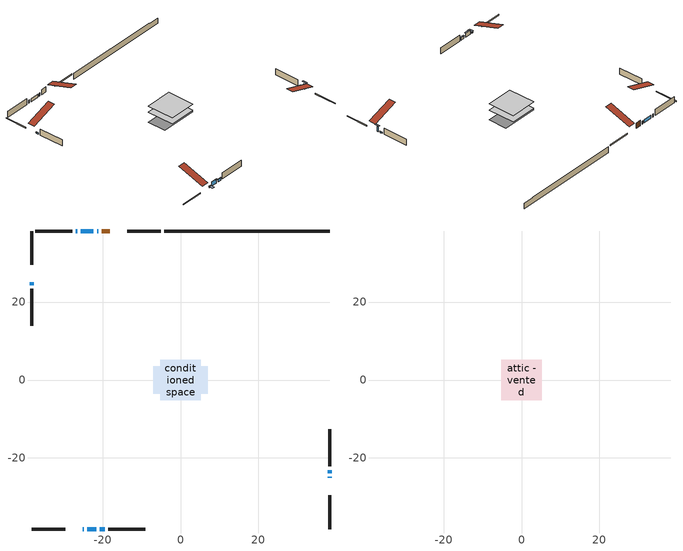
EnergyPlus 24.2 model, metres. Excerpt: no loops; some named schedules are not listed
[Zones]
conditioned space
 floor adiabatic (AdiabaticFloorConstruction): -5.17,-5.17 -5.17,5.17 5.17,5.17 5.17,-5.17 z0.92
 floor foundation (Slab1 construction): -7.01,-3.58 -7.01,3.58 7.01,3.58 7.01,-3.58 z-1.37
 wall outside (RimJoist1 construction): -5.07,38.23 -13.68,38.23 / -38.23,-38.23 -29.62,-38.23 / -38.23,38.23 -38.23,29.62 / 38.23,-38.23 38.23,-29.62 z0.92:1.22
 wall outside (AdiabaticWallConstruction 1): -18.19,38.23 -20.17,38.23 z0.92:2.95
 wall outside (AdiabaticWallConstruction): -25.11,-38.23 -24.79,-38.23 z0.92:1.24; -38.23,25.11 -38.23,24.34 / 38.23,-23.88 38.23,-23.11 z0.92:1.43; -21.1,38.23 -21.42,38.23 / -22.34,38.23 -25.58,38.23 / -26.51,38.23 -26.87,38.23 z0.92:2.14; 38.23,-25.11 38.23,-24.8 z0.92:2.8; -23.86,-38.23 -21.68,-38.23 z0.92:2.5; -20.75,-38.23 -19.43,-38.23 z0.92:1.84
 wall outside (Wall1 construction): -27.8,38.23 -37.3,38.23 / -18.5,-38.23 -9,-38.23 / -38.23,23.42 -38.23,13.91 / 38.23,-22.18 38.23,-12.68 z0.92:3.36
 wall foundation (FoundationWall1 construction): -4.14,38.23,-1.37 -4.14,38.23,0.92 33.99,38.23,0.92 33.99,38.23,0.65 38.23,38.23,0.65 38.23,38.23,-1.37
 window (WindowConstruction 4): -25.11,-38.23 -24.79,-38.23 z0.92:1.24
 window (WindowConstruction 7): -38.23,25.11 -38.23,24.35 z0.92:1.43
 window (WindowConstruction 8): -21.1,38.23 -21.42,38.23 z0.92:2.14
 window (WindowConstruction 5): 38.23,-25.11 38.23,-24.8 z0.92:2.8
 window (WindowConstruction): -23.86,-38.23 -21.68,-38.23 z0.92:2.5
 window (WindowConstruction 1): -20.75,-38.23 -19.43,-38.23 z0.92:1.83
 window (WindowConstruction 2): -22.34,38.23 -25.58,38.23 z0.92:2.14
 window (WindowConstruction 3): -26.51,38.23 -26.87,38.23 z0.92:2.14
 window (WindowConstruction 6): 38.23,-23.87 38.23,-23.11 z0.92:1.43
 door (Door): -18.19,38.23 -20.17,38.23 z0.92:2.95
 ceiling adiabatic (AdiabaticFloorConstruction): 5.17,-5.17 5.17,5.17 -5.17,5.17 -5.17,-5.17 z0.92
attic - vented
 floor to conditioned space (Floor1 construction Reversed): -5.17,-5.17 -5.17,5.17 5.17,5.17 5.17,-5.17 z3.36
 roof outside (Roof1 construction): -17.26,38.23,3.36 -17.26,28.15,6.72 -14.6,28.15,6.72 -14.6,38.23,3.36; -26.04,-38.23,3.36 -26.04,-28.15,6.72 -28.69,-28.15,6.72 -28.69,-38.23,3.36; -38.23,26.04,3.36 -28.15,26.04,6.72 -28.15,28.69,6.72 -38.23,28.69,3.36; 38.23,-26.04,3.36 28.15,-26.04,6.72 28.15,-28.69,6.72 38.23,-28.69,3.36
shading: -24.55,-38.23 -25.35,-38.23 -25.35,-39.75 -24.55,-39.75 z1.48; -38.23,24.29 -38.23,25.17 -38.38,25.17 -38.38,24.29 z1.49; 38.23,-24.04 38.23,-25.87 38.69,-25.87 38.69,-24.04 z3.56; -21.56,-38.23 -23.98,-38.23 -23.98,-38.61 -21.56,-38.61 z2.61; -19.31,-38.23 -20.87,-38.23 -20.87,-38.61 -19.31,-38.61 z1.95; 38.23,-23.05 38.23,-23.93 38.38,-23.93 38.38,-23.05 z1.49
[Building]
Building 1: Terrain=Suburbs
[Site:Location]
Sault Ste Marie AP_ON: Latitude {deg}=46.49; Longitude {deg}=-84.51; Time Zone {hr}=-5; Elevation {m}=192; Keep Site Location Information=Yes
[Site:GroundTemperature:Shallow]
0.840846, -1.16074, -1.32103, -0.371179, 3.44196, 7.23733, 10.5277, 12.6121, 12.7892, 11.0939, 7.8874, 4.20846
[Site:WaterMainsTemperature]
Calculation Method=Schedule; Temperature Schedule=mains temperature schedule
[Material] Roughness=Rough; Thermal Absorptance=0.9
Name | Thickness {m} | Conductivity {W/m-K} | Density {kg/m3} | Specific Heat {J/kg-K} | Solar Absorptance | Visible Absorptance
asphalt or fiberglass shingles | 0.00635 | 0.162714 | 1121.4 | 1465.45 | 0.91 | 0.91
ceiling loosefill ins | 0.0846667 | 0.0480833 | 16.02 | 1046.75 | 0.7 | 0.7
ceiling stud and cavity | 0.1397 | 0.1119 | 65.682 | 1177.47 | 0.7 | 0.7
concrete 4.0 in. | 0.1016 | 1.803125 | 2242.8 | 837.4 | 0.7 | 0.7
concrete 8.0 in. | 0.2032 | 1.803125 | 2242.8 | 837.4 | 0.7 | 0.7
door material | 0.04445 | 0.0451087 | 512.64 | 1214.23 | 0.7 | 0.7
exterior vertical ins | 0.0457286 | 0.029427 | 32.04 | 1214.23 | 0.7 | 0.7
floor covering | 0.0127 | 0.0433444 | 54.468 | 1339.84 | 0.6 | 0.6
floor rigid ins; wall rigid ins | 0.512978 | 0.029427 | 32.04 | 1214.23 | 0.7 | 0.7
floor stud and cavity | 0.1397 | 1.75129 | 37.0049 | 1207.88 | 0.7 | 0.7
furniture material conditioned space 1 | 0.1524 | 0.115458 | 640.8 | 1214.23 | 0.6 | 0.6
gypsum board | 0.0127 | 0.160291 | 801 | 837.4 | 0.6 | 0.6
gypsum board 1 | 0.0127 | 0.160291 | 801 | 837.4 | 0.7 | 0.7
osb sheathing 0.5 in. | 0.0127 | 0.115458 | 512.64 | 1214.23 | 0.7 | 0.7
osb sheathing 0.75 in. | 0.01905 | 0.115458 | 512.64 | 1214.23 | 0.7 | 0.7
osb sheathing 2.0 in. | 0.0508 | 0.115458 | 512.64 | 1214.23 | 0.7 | 0.7
rim joist rigid ins | 0.051816 | 0.029427 | 32.04 | 1214.23 | 0.7 | 0.7
rim joist stud and cavity | 0.0508 | 0.275866 | 125.044 | 1163.47 | 0.6 | 0.6
wall stud and cavity | 0.1397 | 0.0810402 | 139.0536 | 1170.24 | 0.7 | 0.7
wall stud and cavity 1 | 0.0889 | 0.380278 | 52.3479 | 1209.89 | 0.7 | 0.7
wall stud and cavity 2 | 0.0889 | 0.391764 | 83.0341 | 1211.67 | 0.7 | 0.7
wood siding | 0.0254 | 0.102417 | 544.68 | 1172.36 | 0.84 | 0.84
wood siding 1; wood siding 2; wood siding 3 | 0.0254 | 0.102417 | 544.68 | 1172.36 | 0.7 | 0.7
[WindowMaterial:SimpleGlazingSystem]
Name | U-Factor {W/m2-K} | Solar Heat Gain Coefficient
WindowMaterial | 2.370565 | 0.65
WindowMaterial 1 | 2.61585 | 0.51
WindowMaterial 2 | 2.59996 | 0.52
WindowMaterial 3 | 2.78619 | 0.4
WindowMaterial 4 | 3.15924 | 0.44
WindowMaterial 5 | 2.78279 | 0.51
WindowMaterial 6 | 2.81061 | 0.39
[Construction]
AdiabaticFloorConstruction: floor stud and cavity, floor rigid ins, osb sheathing 0.75 in., floor covering
AdiabaticWallConstruction: wood siding 2, wall rigid ins, wall stud and cavity 1, gypsum board
AdiabaticWallConstruction 1: wood siding 3, wall rigid ins, wall stud and cavity 1, gypsum board
Door: door material
Floor1 construction Reversed: gypsum board, ceiling stud and cavity, ceiling loosefill ins
FoundationWall1 construction: concrete 8.0 in., gypsum board 1
furniture construction conditioned space 1: furniture material conditioned space 1
PartitionWallConstruction: gypsum board, wall stud and cavity 2, gypsum board
RimJoist1 construction: wood siding 1, rim joist rigid ins, osb sheathing 2.0 in., rim joist stud and cavity
Roof1 construction: asphalt or fiberglass shingles
Slab1 construction: concrete 4.0 in.
Wall1 construction: wood siding, osb sheathing 0.5 in., wall stud and cavity, gypsum board
WindowConstruction: WindowMaterial
WindowConstruction 1: WindowMaterial 1
WindowConstruction 2: WindowMaterial 2
WindowConstruction 3: WindowMaterial 3
WindowConstruction 4: WindowMaterial 4
WindowConstruction 5: WindowMaterial 5
WindowConstruction 6; WindowConstruction 7; WindowConstruction 8: WindowMaterial 6
[Zone] Multiplier=1; Part of Total Floor Area=Yes
Name | Volume {m3}
attic - vented | 58.3507
conditioned space | 516.8
[Space]
Name | Zone | Volume {m3}
attic - vented 1 | attic - vented | 58.3507
conditioned space 1 | conditioned space | 516.8
[ZoneInfiltration:EffectiveLeakageArea]
infil attic - vented 1: Zone or Space=attic - vented 1; Schedule=Always On Discrete; Effective Air Leakage Area {cm2}=4210.62; Stack Coefficient=0.000233558; Wind Coefficient=1.03257e-05
[ZoneMixing]
whole house fan mix: Zone or Space=attic - vented; Schedule=Always On Continuous; Design Flow Rate Calculation Method=Flow/Zone; Design Flow Rate {m3/s}=0; Source Zone or Space=conditioned space
[SurfaceProperty:ExposedFoundationPerimeter]
Slab1: Exposed Perimeter Calculation Method=TotalExposedPerimeter; Total Exposed Perimeter {m}=42.367
[InternalMass] Zone or ZoneList=conditioned space; Space or SpaceList=conditioned space 1
Name | Construction | Surface Area {m2}
furniture mass conditioned space 1 | furniture construction conditioned space 1 | 82.9999
partition wall mass | PartitionWallConstruction | 207.5
[Lights]
interior lighting: Zone or ZoneList or Space or SpaceList=conditioned space 1; Schedule=interior lighting schedule; Design Level Calculation Method=LightingLevel; Lighting Level {W}=343.2; Return Air Fraction=0; Fraction Radiant=0.6; Fraction Visible=0.2; Fraction Replaceable=1
[People]
occupants: Zone or ZoneList or Space or SpaceList=conditioned space 1; Number of People Schedule=occupants schedule; Number of People Calculation Method=People; Number of People=3; Fraction Radiant=0.314171; Sensible Heat Fraction=0.56303; Activity Level Schedule=occupants activity schedule; Carbon Dioxide Generation Rate {m3/s-W}=0; Enable ASHRAE 55 Comfort Warnings=No; Mean Radiant Temperature Calculation Type=EnclosureAveraged
[ElectricEquipment] Zone or ZoneList or Space or SpaceList=conditioned space 1; Design Level Calculation Method=EquipmentLevel
Name | Schedule | Design Level {W} | Fraction Latent | Fraction Radiant | Fraction Lost
clothes dryer | clothes dryer schedule | 140.772 | 0.015 | 0.081 | 0.85
clothes washer | clothes washer schedule | 32.1985 | 0.03 | 0.162 | 0.7
cooking range | cooking range schedule | 215.147 | 0.08 | 0.432 | 0.2
dishwasher | dishwasher schedule | 66.8632 | 0.3 | 0.18 | 0.4
fridge | fridge schedule | 72.9452 | 0 | 0.6 | 0
mech vent bath fan 0 | mech vent bath fan 0 schedule | 50.2 | 0 | 0 | 1
mech vent bath fan 1 | mech vent bath fan 1 schedule | 50.2 | 0 | 0 | 1
mech vent house fan | mech vent house fan schedule | 0 | 0 | 0 | 1
mech vent house fan cfis | mech vent house fan cfis schedule | 0 | 0 | 0 | 0
misc plug loads | misc plug loads schedule | 494.7 | 0.045 | 0.513 | 0.1
whole house fan | Always On Discrete | 0 | 0 | 0 | 1
[OtherEquipment] Zone or ZoneList or Space or SpaceList=conditioned space 1; Design Level Calculation Method=EquipmentLevel
Name | Fuel Type | Schedule | Design Level {W} | Fraction Latent | Fraction Radiant | Fraction Lost
clothes dryer 1 | Electricity | clothes dryer schedule | 0 | 0.015 | 0.081 | 0.85
cooking range 1 | Electricity | cooking range schedule | 0 | 0.08 | 0.432 | 0.2
general water use latent | None | general water use schedule | 62.594 | 1 | 0 | 0
general water use sensible | None | general water use schedule | -61.6891 | 0 | 0.6 | 0
mech vent house fan latent load | None | Always On Discrete | 0 | 1 | 0 | 0
mech vent house fan sensible load | None | Always On Discrete | 0 | 0 | 0 | 0
water heater energy adjustment1 | NaturalGas | Always On Discrete | 0.01 | 0 | 0 | 1
[ZoneInfiltration:DesignFlowRate] Zone or ZoneList or Space or SpaceList=conditioned space 1; Schedule=Always On Discrete; Design Flow Rate Calculation Method=Flow/Zone; Design Flow Rate {m3/s}=0
infil flow; natural vent flow; whole house fan flow
[ZoneControl:Thermostat]
conditioned space Thermostat: Zone or ZoneList=conditioned space; Control Type Schedule=conditioned space Thermostat Schedule; Control 1=conditioned space temperature setpoint; Temperature Difference Between Cutout And Setpoint {deltaC}=0
[ZoneHVAC:Baseboard:Convective:Electric]
electric baseboard: Availability Schedule=Always On Discrete; Heating Design Capacity {W}=9785.06; Efficiency=1
[AirLoopHVAC:UnitarySystem]
unit heater unitary system: Control Type=Load; Controlling Zone or Thermostat Location=conditioned space; Dehumidification Control Type=None; Availability Schedule=Always On Discrete; Supply Fan=unit heater supply fan; Fan Placement=BlowThrough; Supply Air Fan Operating Mode Schedule=unit heater auto fan schedule; Heating Coil=unit heater htg coil; DX Heating Coil Sizing Ratio=1; Use DOAS DX Cooling Coil=No; Minimum Supply Air Temperature {C}=2; Latent Load Control=SensibleOnlyLoadControl; Cooling Supply Air Flow Rate Method=None; Heating Supply Air Flow Rate Method=SupplyAirFlowRate; Heating Supply Air Flow Rate {m3/s}=0.00141584; No Load Supply Air Flow Rate Method=SupplyAirFlowRate; No Load Supply Air Flow Rate {m3/s}=0; No Load Supply Air Flow Rate Control Set To Low Speed=Yes; Maximum Supply Air Temperature {C}=48.8889; Maximum Outdoor Dry-Bulb Temperature for Supplemental Heater Operation {C}=21; Ancillary On-Cycle Electric Power {W}=0; Ancillary Off-Cycle Electric Power {W}=0
[Fan:SystemModel]
unit heater supply fan: Availability Schedule=Always On Discrete; Design Maximum Air Flow Rate {m3/s}=0.00141584; Speed Control Method=Discrete; Electric Power Minimum Flow Rate Fraction=0.2; Design Pressure Rise {Pa}=500; Motor Efficiency=1; Motor In Air Stream Fraction=1; Design Electric Power Consumption {W}=Autosize; Design Power Sizing Method=PowerPerFlow; Electric Power Per Unit Flow Rate {W/(m3/s)}=1e-06; Electric Power Per Unit Flow Rate Per Unit Pressure {W/((m3/s)-Pa)}=1.66667; Fan Total Efficiency=0.7; Motor Loss Radiative Fraction=0; Number of Speeds=1; Speed Flow Fraction 1=1; Speed Electric Power Fraction 1=1
[Coil:Heating:Fuel]
unit heater htg coil: Availability Schedule=Always On Discrete; Fuel Type=NaturalGas; Burner Efficiency=0.3; Nominal Capacity {W}=0.293071; On Cycle Parasitic Electric Load {W}=0; Off Cycle Parasitic Fuel Load {W}=0
[Zone equipment]
conditioned space: electric baseboard, unit heater unitary system
[Foundation:Kiva]
Foundation Kiva 1: Initial Indoor Air Temperature {C}=21.1111; Wall Height Above Grade {m}=0.919978; Wall Depth Below Slab {m}=0.2032; Custom Block Material Name 1=exterior vertical ins; Custom Block Depth 1 {m}=2.28999; Custom Block X Position 1 {m}=0.2159; Custom Block Z Position 1 {m}=0
[Foundation:Kiva:Settings]
Soil Conductivity {W/m-K}=0.849921; Soil Density {kg/m3}=1842.3; Soil Specific Heat {J/kg-K}=418.7; Ground Solar Absorptivity=0.9; Ground Thermal Absorptivity=0.9; Ground Surface Roughness {m}=0.03; Far-Field Width {m}=40; Deep-Ground Boundary Condition=ZeroFlux; Deep-Ground Depth {m}=40; Minimum Cell Dimension {m}=0.2; Maximum Cell Growth Coefficient=3; Simulation Timestep=Timestep
[Exterior:Lights]
exterior lighting: Schedule=exterior lighting schedule; Design Level {W}=75.6
[EnergyManagementSystem:GlobalVariable]
infil_program_Qfan
infil_program_Qinf
natural_vent_program_Qnv
natural_vent_program_Qwhf
[EnergyManagementSystem:Sensor]
Name | Output:Variable or Output:Meter Index Key | Output:Variable or Output:Meter
airflow_gain | infil flow | Infiltration Sensible Heat Gain Energy
airflow_gain_1 | natural vent flow | Infiltration Sensible Heat Gain Energy
airflow_gain_2 | whole house fan flow | Infiltration Sensible Heat Gain Energy
airflow_loss | infil flow | Infiltration Sensible Heat Loss Energy
airflow_loss_1 | natural vent flow | Infiltration Sensible Heat Loss Energy
airflow_loss_2 | whole house fan flow | Infiltration Sensible Heat Loss Energy
clg_load_cond |  | Cooling:EnergyTransfer:Zone:CONDITIONED SPACE
clg_sp_s; clg_sp_s_1 | cooling setpoint | Schedule Value
clothes_dryer_exhaust_0_sch_s | clothes dryer exhaust 0 schedule | Schedule Value
conditioned_space_clg_unmet_s | conditioned space | Zone Cooling Setpoint Not Met Time
conditioned_space_htg_unmet_s | conditioned space | Zone Heating Setpoint Not Met Time
cool_season | cooling season schedule | Schedule Value
fridge_tin_s | conditioned space | Zone Mean Air Temperature
htg_load_cond |  | Heating:EnergyTransfer:Zone:CONDITIONED SPACE
htg_sp_s; htg_sp_s_1 | heating setpoint | Schedule Value
ig_ee_conv | clothes dryer | Electric Equipment Convective Heating Energy
ig_ee_conv_2 | cooking range | Electric Equipment Convective Heating Energy
ig_ee_conv_4 | fridge | Electric Equipment Convective Heating Energy
ig_ee_conv_5 | misc plug loads | Electric Equipment Convective Heating Energy
ig_ee_conv_6 | whole house fan | Electric Equipment Convective Heating Energy
ig_ee_rad | clothes dryer | Electric Equipment Radiant Heating Energy
ig_ee_rad_2 | cooking range | Electric Equipment Radiant Heating Energy
ig_ee_rad_4 | fridge | Electric Equipment Radiant Heating Energy
ig_ee_rad_5 | misc plug loads | Electric Equipment Radiant Heating Energy
ig_ee_rad_6 | whole house fan | Electric Equipment Radiant Heating Energy
ig_lgt_conv | interior lighting | Lights Convective Heating Energy
ig_lgt_rad | interior lighting | Lights Radiant Heating Energy
ig_lgt_vis | interior lighting | Lights Visible Radiation Heating Energy
ig_oe_conv | clothes dryer 1 | Other Equipment Convective Heating Energy
ig_oe_conv_1 | cooking range 1 | Other Equipment Convective Heating Energy
ig_oe_conv_2 | general water use latent | Other Equipment Convective Heating Energy
ig_oe_conv_3 | general water use sensible | Other Equipment Convective Heating Energy
ig_oe_conv_4 | water heater energy adjustment1 | Other Equipment Convective Heating Energy
ig_oe_rad | clothes dryer 1 | Other Equipment Radiant Heating Energy
ig_oe_rad_1 | cooking range 1 | Other Equipment Radiant Heating Energy
ig_oe_rad_2 | general water use latent | Other Equipment Radiant Heating Energy
ig_oe_rad_3 | general water use sensible | Other Equipment Radiant Heating Energy
ig_oe_rad_4 | water heater energy adjustment1 | Other Equipment Radiant Heating Energy
ig_ppl_conv | occupants | People Convective Heating Energy
ig_ppl_rad | occupants | People Radiant Heating Energy
im_conv | furniture mass conditioned space 1 | Surface Inside Face Convection Heat Gain Energy
im_conv_1 | partition wall mass | Surface Inside Face Convection Heat Gain Energy
im_ig | furniture mass conditioned space 1 | Surface Inside Face Internal Gains Radiation Heat Gain Energy
im_ig_1 | partition wall mass | Surface Inside Face Internal Gains Radiation Heat Gain Energy
im_lgt | furniture mass conditioned space 1 | Surface Inside Face Lights Radiation Heat Gain Energy
im_lgt_1 | partition wall mass | Surface Inside Face Lights Radiation Heat Gain Energy
im_sol | furniture mass conditioned space 1 | Surface Inside Face Solar Radiation Heat Gain Energy
im_sol_1 | partition wall mass | Surface Inside Face Solar Radiation Heat Gain Energy
im_surf | furniture mass conditioned space 1 | Surface Inside Face Net Surface Thermal Radiation Heat Gain Energy
im_surf_1 | partition wall mass | Surface Inside Face Net Surface Thermal Radiation Heat Gain Energy
mech_vent_bath_fan_0_sch_s | mech vent bath fan 0 schedule | Schedule Value
mech_vent_bath_fan_1_sch_s | mech vent bath fan 1 schedule | Schedule Value
mv_conv | mech vent bath fan 0 | Electric Equipment Convective Heating Energy
mv_conv_1 | mech vent bath fan 1 | Electric Equipment Convective Heating Energy
mv_conv_2 | mech vent house fan | Electric Equipment Convective Heating Energy
mv_conv_3 | mech vent house fan cfis | Electric Equipment Convective Heating Energy
mv_conv_4 | mech vent house fan latent load | Other Equipment Convective Heating Energy
mv_conv_5 | mech vent house fan sensible load | Other Equipment Convective Heating Energy
mv_rad | mech vent bath fan 0 | Electric Equipment Radiant Heating Energy
mv_rad_1 | mech vent bath fan 1 | Electric Equipment Radiant Heating Energy
mv_rad_2 | mech vent house fan | Electric Equipment Radiant Heating Energy
mv_rad_3 | mech vent house fan cfis | Electric Equipment Radiant Heating Energy
mv_rad_4 | mech vent house fan latent load | Other Equipment Radiant Heating Energy
mv_rad_5 | mech vent house fan sensible load | Other Equipment Radiant Heating Energy
natural_vent_s | natural vent schedule | Schedule Value
out_pb_s |  | Site Outdoor Air Barometric Pressure
out_wt_s |  | Site Outdoor Air Humidity Ratio
site_vw_s |  | Site Wind Speed
ss_back_out | Window1 | Surface Window Shortwave from Zone Back Out Window Heat Transfer Rate
ss_back_out_1 | Window10 | Surface Window Shortwave from Zone Back Out Window Heat Transfer Rate
ss_back_out_2 | Window11 | Surface Window Shortwave from Zone Back Out Window Heat Transfer Rate
ss_back_out_3 | Window2 | Surface Window Shortwave from Zone Back Out Window Heat Transfer Rate
ss_back_out_4 | Window3 | Surface Window Shortwave from Zone Back Out Window Heat Transfer Rate
ss_back_out_5 | Window4 | Surface Window Shortwave from Zone Back Out Window Heat Transfer Rate
ss_back_out_6 | Window5 | Surface Window Shortwave from Zone Back Out Window Heat Transfer Rate
ss_back_out_7 | Window8 | Surface Window Shortwave from Zone Back Out Window Heat Transfer Rate
ss_back_out_8 | Window9 | Surface Window Shortwave from Zone Back Out Window Heat Transfer Rate
ss_conv | Door1 | Surface Inside Face Convection Heat Gain Energy
ss_conv_1 | Window1 | Surface Inside Face Convection Heat Gain Energy
ss_conv_2 | Window10 | Surface Inside Face Convection Heat Gain Energy
ss_conv_3 | Window11 | Surface Inside Face Convection Heat Gain Energy
ss_conv_4 | Window2 | Surface Inside Face Convection Heat Gain Energy
ss_conv_5 | Window3 | Surface Inside Face Convection Heat Gain Energy
ss_conv_6 | Window4 | Surface Inside Face Convection Heat Gain Energy
ss_conv_7 | Window5 | Surface Inside Face Convection Heat Gain Energy
ss_conv_8 | Window8 | Surface Inside Face Convection Heat Gain Energy
ss_conv_9 | Window9 | Surface Inside Face Convection Heat Gain Energy
ss_ig | Door1 | Surface Inside Face Internal Gains Radiation Heat Gain Energy
ss_ig_1 | Window1 | Surface Inside Face Internal Gains Radiation Heat Gain Energy
ss_ig_2 | Window10 | Surface Inside Face Internal Gains Radiation Heat Gain Energy
ss_ig_3 | Window11 | Surface Inside Face Internal Gains Radiation Heat Gain Energy
ss_ig_4 | Window2 | Surface Inside Face Internal Gains Radiation Heat Gain Energy
ss_ig_5 | Window3 | Surface Inside Face Internal Gains Radiation Heat Gain Energy
ss_ig_6 | Window4 | Surface Inside Face Internal Gains Radiation Heat Gain Energy
ss_ig_7 | Window5 | Surface Inside Face Internal Gains Radiation Heat Gain Energy
ss_ig_8 | Window8 | Surface Inside Face Internal Gains Radiation Heat Gain Energy
ss_ig_9 | Window9 | Surface Inside Face Internal Gains Radiation Heat Gain Energy
ss_lgt | Door1 | Surface Inside Face Lights Radiation Heat Gain Energy
ss_sol | Door1 | Surface Inside Face Solar Radiation Heat Gain Energy
ss_surf | Door1 | Surface Inside Face Net Surface Thermal Radiation Heat Gain Energy
ss_surf_1 | Window1 | Surface Inside Face Net Surface Thermal Radiation Heat Gain Energy
ss_surf_2 | Window10 | Surface Inside Face Net Surface Thermal Radiation Heat Gain Energy
ss_surf_3 | Window11 | Surface Inside Face Net Surface Thermal Radiation Heat Gain Energy
ss_surf_4 | Window2 | Surface Inside Face Net Surface Thermal Radiation Heat Gain Energy
ss_surf_5 | Window3 | Surface Inside Face Net Surface Thermal Radiation Heat Gain Energy
ss_surf_6 | Window4 | Surface Inside Face Net Surface Thermal Radiation Heat Gain Energy
ss_surf_7 | Window5 | Surface Inside Face Net Surface Thermal Radiation Heat Gain Energy
ss_surf_8 | Window8 | Surface Inside Face Net Surface Thermal Radiation Heat Gain Energy
ss_surf_9 | Window9 | Surface Inside Face Net Surface Thermal Radiation Heat Gain Energy
ss_trans_in | Window1 | Surface Window Transmitted Solar Radiation Rate
ss_trans_in_1 | Window10 | Surface Window Transmitted Solar Radiation Rate
ss_trans_in_2 | Window11 | Surface Window Transmitted Solar Radiation Rate
ss_trans_in_3 | Window2 | Surface Window Transmitted Solar Radiation Rate
ss_trans_in_4 | Window3 | Surface Window Transmitted Solar Radiation Rate
ss_trans_in_5 | Window4 | Surface Window Transmitted Solar Radiation Rate
ss_trans_in_6 | Window5 | Surface Window Transmitted Solar Radiation Rate
ss_trans_in_7 | Window8 | Surface Window Transmitted Solar Radiation Rate
ss_trans_in_8 | Window9 | Surface Window Transmitted Solar Radiation Rate
ss_trans_out | Window1 | Surface Inside Face Initial Transmitted Diffuse Transmitted Out Window Solar Radiation Rate
ss_trans_out_1 | Window10 | Surface Inside Face Initial Transmitted Diffuse Transmitted Out Window Solar Radiation Rate
ss_trans_out_2 | Window11 | Surface Inside Face Initial Transmitted Diffuse Transmitted Out Window Solar Radiation Rate
ss_trans_out_3 | Window2 | Surface Inside Face Initial Transmitted Diffuse Transmitted Out Window Solar Radiation Rate
ss_trans_out_4 | Window3 | Surface Inside Face Initial Transmitted Diffuse Transmitted Out Window Solar Radiation Rate
ss_trans_out_5 | Window4 | Surface Inside Face Initial Transmitted Diffuse Transmitted Out Window Solar Radiation Rate
ss_trans_out_6 | Window5 | Surface Inside Face Initial Transmitted Diffuse Transmitted Out Window Solar Radiation Rate
ss_trans_out_7 | Window8 | Surface Inside Face Initial Transmitted Diffuse Transmitted Out Window Solar Radiation Rate
ss_trans_out_8 | Window9 | Surface Inside Face Initial Transmitted Diffuse Transmitted Out Window Solar Radiation Rate
s_conv | Floor1 | Surface Inside Face Convection Heat Gain Energy
s_conv_1 | FoundationWall1 | Surface Inside Face Convection Heat Gain Energy
s_conv_10 | Wall1:180 | Surface Inside Face Convection Heat Gain Energy
s_conv_11 | Wall1:270 | Surface Inside Face Convection Heat Gain Energy
s_conv_12 | Wall1:90 | Surface Inside Face Convection Heat Gain Energy
s_conv_2 | inferred conditioned ceiling | Surface Inside Face Convection Heat Gain Energy
s_conv_3 | inferred conditioned floor | Surface Inside Face Convection Heat Gain Energy
s_conv_4 | RimJoist1:0 | Surface Inside Face Convection Heat Gain Energy
s_conv_5 | RimJoist1:180 | Surface Inside Face Convection Heat Gain Energy
s_conv_6 | RimJoist1:270 | Surface Inside Face Convection Heat Gain Energy
s_conv_7 | RimJoist1:90 | Surface Inside Face Convection Heat Gain Energy
s_conv_8 | Slab1 | Surface Inside Face Convection Heat Gain Energy
s_conv_9 | Wall1:0 | Surface Inside Face Convection Heat Gain Energy
s_ig | Floor1 | Surface Inside Face Internal Gains Radiation Heat Gain Energy
s_ig_1 | FoundationWall1 | Surface Inside Face Internal Gains Radiation Heat Gain Energy
s_ig_10 | Wall1:180 | Surface Inside Face Internal Gains Radiation Heat Gain Energy
s_ig_11 | Wall1:270 | Surface Inside Face Internal Gains Radiation Heat Gain Energy
s_ig_12 | Wall1:90 | Surface Inside Face Internal Gains Radiation Heat Gain Energy
s_ig_2 | inferred conditioned ceiling | Surface Inside Face Internal Gains Radiation Heat Gain Energy
s_ig_3 | inferred conditioned floor | Surface Inside Face Internal Gains Radiation Heat Gain Energy
s_ig_4 | RimJoist1:0 | Surface Inside Face Internal Gains Radiation Heat Gain Energy
s_ig_5 | RimJoist1:180 | Surface Inside Face Internal Gains Radiation Heat Gain Energy
